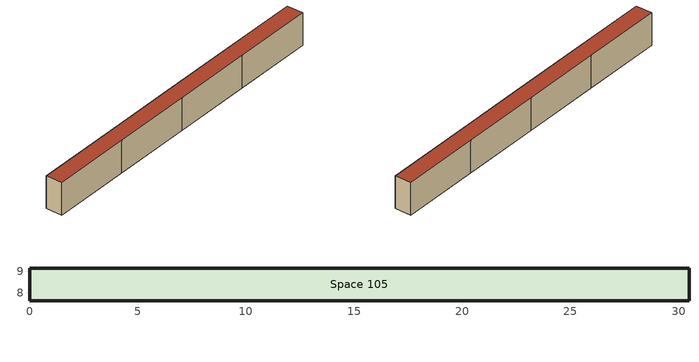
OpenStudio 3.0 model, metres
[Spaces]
Space 105
 floor ground: 30.48,9.14 30.48,7.62 0,7.62 0,9.14 z0
 wall outside: 30.48,7.62 30.48,9.14 22.86,9.14 15.24,9.14 7.62,9.14 0,9.14 0,7.62 7.62,7.62 15.24,7.62 22.86,7.62 30.48,7.62 z0:3.05
 roof outside: 30.48,7.62 30.48,9.14 0,9.14 0,7.62 z3.05
[Site]
Site 1
[ClimateZones]
Climate Zone Institution Name 1=ASHRAE; Climate Zone Document Name 1=ANSI/ASHRAE Standard 169; Climate Zone Document Year 1=2006; Climate Zone Institution Name 2=CEC; Climate Zone Document Name 2=California Climate Zone Descriptions; Climate Zone Document Year 2=1995
[Building]
Building 1
[Space]
Space 105: Space Type=189.1-2009 - Office - Corridor - CZ4-8
[SpaceType]
189.1-2009 - Office - Corridor - CZ4-8: Default Schedule Set=189.1-2009 - Office - Corridor - CZ4-8 Schedule Set; Design Specification Outdoor Air Object=189.1-2009 - Office - Corridor - CZ4-8 Ventilation; Standards Building Type=Office; Standards Space Type=Corridor
[DefaultScheduleSet]
189.1-2009 - Office - Corridor - CZ4-8 Schedule Set: Number of People Schedule=Office Work Occ; People Activity Level Schedule=Office Activity; Lighting Schedule=Office Bldg Light; Electric Equipment Schedule=Office Bldg Equip; Infiltration Schedule=Office Infil Quarter On
[DesignSpecification:OutdoorAir]
189.1-2009 - Office - Corridor - CZ4-8 Ventilation: Outdoor Air Method=Sum; Outdoor Air Flow per Floor Area {m3/s-m2}=0.000254
[People]
189.1-2009 - Office - Corridor - CZ4-8 People: People Definition=189.1-2009 - Office - Corridor - CZ4-8 People Definition; Space or SpaceType=189.1-2009 - Office - Corridor - CZ4-8; Multiplier=1
[People:Definition]
189.1-2009 - Office - Corridor - CZ4-8 People Definition: Number of People Calculation Method=People/Area; People per Space Floor Area {person/m2}=0.0107639; Fraction Radiant=0.3
[Lights]
189.1-2009 - Office - Corridor - CZ4-8 Lights: Lights Definition=189.1-2009 - Office - Corridor - CZ4-8 Lights Definition; Space or SpaceType=189.1-2009 - Office - Corridor - CZ4-8
[Lights:Definition]
189.1-2009 - Office - Corridor - CZ4-8 Lights Definition: Design Level Calculation Method=Watts/Area; Watts per Space Floor Area {W/m2}=4.84376
[ElectricEquipment]
189.1-2009 - Office - Corridor - CZ4-8 Electric Equipment: Electric Equipment Definition=189.1-2009 - Office - Corridor - CZ4-8 Electric Equipment Definition; Space or SpaceType=189.1-2009 - Office - Corridor - CZ4-8
[ElectricEquipment:Definition]
189.1-2009 - Office - Corridor - CZ4-8 Electric Equipment Definition: Design Level Calculation Method=Watts/Area; Watts per Space Floor Area {W/m2}=1.72223
[SpaceInfiltration:DesignFlowRate]
189.1-2009 - Office - Corridor - CZ4-8 Infiltration: Space or SpaceType=189.1-2009 - Office - Corridor - CZ4-8; Design Flow Rate Calculation Method=Flow/ExteriorArea; Flow per Exterior Surface Area {m3/s-m2}=0.000226568
[Schedule:Ruleset]
Name | Default Day Schedule | Summer Design Day Schedule | Winter Design Day Schedule
Office Work Occ | Office Bldg Occ Default Schedule | Office Bldg Occ Summer Design Day | Office Bldg Occ Winter Design Day
Office Activity | Office Activity Default Schedule | Office Activity Summer Design Day | Office Activity Winter Design Day
Office Bldg Light | Office Bldg Light Default Schedule | Office Bldg Light Summer Design Day | Office Bldg Light Winter Design Day
Office Bldg Equip | Office Bldg Equip Default Schedule | Office Bldg Equip Summer Design Day | Office Bldg Equip Winter Design Day
Office Infil Quarter On | Office Infil Quarter On Default Schedule | Office Infil Quarter On Summer Design Day | Office Infil Quarter On Winter Design Day
[Schedule:Day]
Office Bldg Occ Default Schedule: 6, 0, 0, 7, 0, 0.1, 8, 0, 0.2, 12, 0, 0.85, 13, 0, 0.5, 17, 0, 0.85, 18, 0, 0.7, 20, 0, 0.4, 22, 0, 0.1, 24, 0, 0.05
Office Bldg Occ Summer Design Day: 6, 0, 0, 22, 0, 1, 24, 0, 0.05
Office Bldg Occ Winter Design Day; Office Bldg Occ Rule 1 Day Schedule; Office Bldg Light Winter Design Day; Office Bldg Equip Winter Design Day: 24, 0, 0
Office Bldg Occ Rule 2 Day Schedule: 6, 0, 0, 8, 0, 0.1, 14, 0, 0.4, 17, 0, 0.1, 24, 0, 0
Office Activity Default Schedule; Office Activity Summer Design Day; Office Activity Winter Design Day: 24, 0, 132
Office Bldg Light Default Schedule: 5, 0, 0.05, 7, 0, 0.1, 8, 0, 0.3, 17, 0, 0.9, 18, 0, 0.7, 20, 0, 0.5, 22, 0, 0.3, 23, 0, 0.1, 24, 0, 0.05
Office Bldg Light Summer Design Day; Office Bldg Equip Summer Design Day; Office Infil Quarter On Rule 1 Day Schedule: 24, 0, 1
Office Bldg Light Rule 1 Day Schedule: 24, 0, 0.05
Office Bldg Light Rule 2 Day Schedule: 6, 0, 0.05, 8, 0, 0.1, 14, 0, 0.5, 17, 0, 0.15, 24, 0, 0.05
Office Bldg Equip Default Schedule: 8, 0, 0.4, 12, 0, 0.9, 13, 0, 0.8, 17, 0, 0.9, 18, 0, 0.8, 20, 0, 0.6, 22, 0, 0.5, 24, 0, 0.4
Office Bldg Equip Rule 1 Day Schedule: 24, 0, 0.3
Office Bldg Equip Rule 2 Day Schedule: 6, 0, 0.3, 8, 0, 0.4, 14, 0, 0.5, 17, 0, 0.35, 24, 0, 0.3
Office Infil Quarter On Default Schedule; Office Infil Quarter On Summer Design Day: 6, 0, 1, 22, 0, 0.25, 24, 0, 1
Office Infil Quarter On Winter Design Day; Office Infil Quarter On Rule 2 Day Schedule: 6, 0, 1, 18, 0, 0.25, 24, 0, 1
[Schedule:Rule] Apply Monday=No; Apply Tuesday=No; Apply Wednesday=No; Apply Thursday=No; Apply Friday=No; Date Specification Type=DateRange; Start Month=1; Start Day=1; End Month=12; End Day=31
Name | Schedule Ruleset | Rule Order | Day Schedule | Apply Sunday | Apply Saturday
Office Work Occ Rule 1 | Office Work Occ | 0 | Office Bldg Occ Rule 1 Day Schedule | Yes | No
Office Work Occ Rule 2 | Office Work Occ | 1 | Office Bldg Occ Rule 2 Day Schedule | No | Yes
Office Bldg Light Rule 1 | Office Bldg Light | 0 | Office Bldg Light Rule 1 Day Schedule | Yes | No
Office Bldg Light Rule 2 | Office Bldg Light | 1 | Office Bldg Light Rule 2 Day Schedule | No | Yes
Office Bldg Equip Rule 1 | Office Bldg Equip | 0 | Office Bldg Equip Rule 1 Day Schedule | Yes | No
Office Bldg Equip Rule 2 | Office Bldg Equip | 1 | Office Bldg Equip Rule 2 Day Schedule | No | Yes
Office Infil Quarter On Rule 1 | Office Infil Quarter On | 0 | Office Infil Quarter On Rule 1 Day Schedule | Yes | No
Office Infil Quarter On Rule 2 | Office Infil Quarter On | 1 | Office Infil Quarter On Rule 2 Day Schedule | No | Yes
